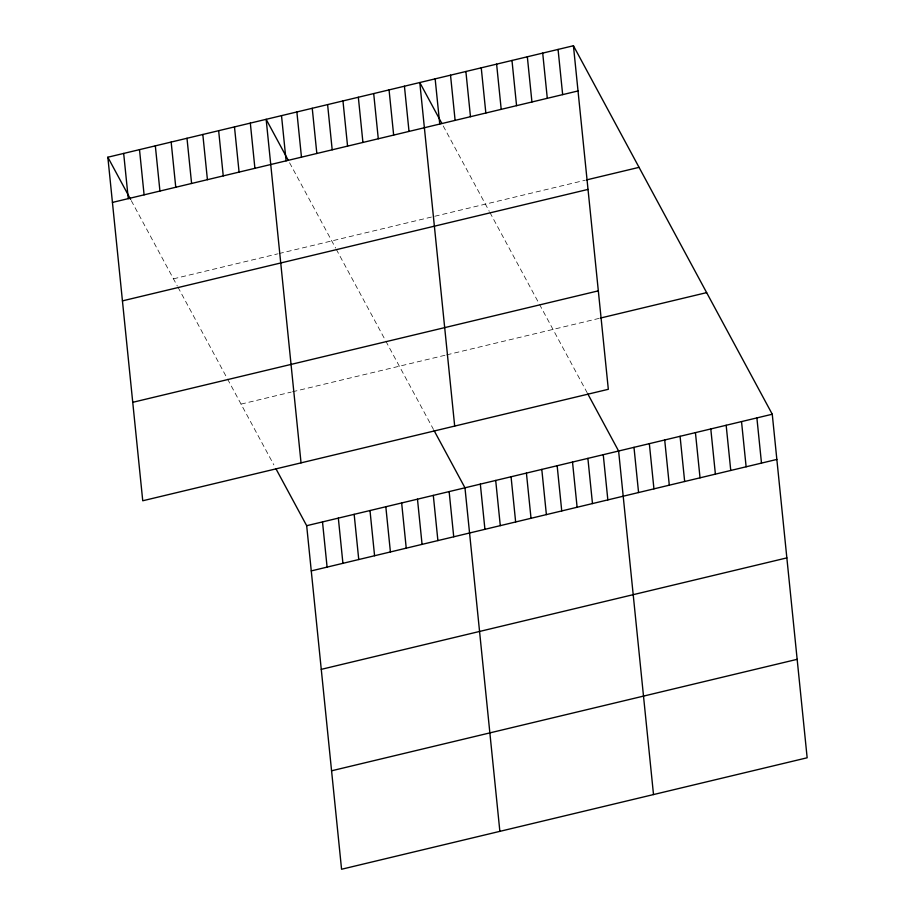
<?xml version="1.0" encoding="UTF-8"?>
<svg xmlns="http://www.w3.org/2000/svg" width="915" height="915" viewBox="0 0 915 915"><rect width="100%" height="100%" fill="white"/><g stroke="black" fill="none" stroke-linecap="round" stroke-linejoin="round"><path stroke-width="0.69" stroke-dasharray="4.58 3.43" d="M173.461 278.823L277.668 253.867M278.995 253.558L585.268 180.221M241.057 404.098L291.187 392.1M292.503 391.78L445.456 355.169M446.726 354.86L599.096 318.386M443.226 125.961L489.262 211.296M489.914 212.486L538.844 303.162M539.484 304.363L587.144 392.695M289.575 162.744L335.622 248.079M336.262 249.269L385.192 339.957M385.833 341.146L433.504 429.478M131.28 200.648L177.316 285.983M177.968 287.173L226.897 377.849M227.538 379.05L273.86 464.9"/><path stroke-width="1.37" d="M573.431 45.75L608.326 389.298L142.74 500.768L107.844 157.22L573.431 45.75L772.26 414.232L807.156 757.78L341.57 869.25L306.674 525.702L275.873 468.629M112.442 202.421L578.028 90.951M586.549 179.912L639.047 167.353M122.438 300.875L588.025 189.405M132.744 402.314L598.33 290.844M600.377 318.077L706.643 292.628M306.674 525.702L772.26 414.232M311.26 570.903L776.846 459.433M321.257 669.357L786.854 557.887M331.562 770.796L797.148 659.326M441.888 123.479L419.791 82.533L454.686 426.081M587.819 393.942L618.609 451.015L653.504 794.563M288.236 160.262L266.151 119.316L301.046 462.876M434.168 430.725L464.969 487.798L499.865 831.346M107.844 157.22L130.605 199.413M756.888 417.903L761.486 463.104M741.527 421.586L746.125 466.787M726.167 425.269L730.753 470.459M710.795 428.941L715.393 474.142M695.434 432.623L700.032 477.824M680.074 436.295L684.66 481.496M664.702 439.978L669.3 485.179M649.341 443.661L653.939 488.862M633.981 447.332L638.567 492.533M603.248 454.698L607.846 499.887M558.07 49.433L562.656 94.622M587.888 458.369L592.474 503.57M542.709 53.104L547.296 98.305M572.515 462.052L577.113 507.253M527.337 56.787L531.935 101.988M557.155 465.724L561.741 510.925M511.977 60.459L516.563 105.66M541.794 469.406L546.381 514.607M496.616 64.141L501.203 109.343M526.422 473.089L531.02 518.29M481.244 67.824L485.842 113.025M511.062 476.761L515.648 521.962M465.884 71.496L470.47 116.697M495.701 480.444L500.288 525.645M450.523 75.179L455.11 120.38M480.329 484.126L484.927 529.316M435.151 78.862L439.749 124.051M449.139 491.595L453.726 536.785M404.43 86.216L409.016 131.417M433.31 495.381L437.896 540.582M389.058 89.887L393.656 135.088M417.48 499.167L422.067 544.368M373.697 93.57L378.284 138.771M401.651 502.964L406.237 548.154M358.337 97.253L362.923 142.454M385.821 506.75L390.408 551.951M342.965 100.924L347.563 146.126M369.992 510.536L374.578 555.737M327.604 104.607L332.191 149.808M354.162 514.333L358.749 559.534M312.244 108.29L316.83 153.48M338.333 518.119L342.919 563.32M296.872 111.962L301.47 157.163M281.511 115.645L286.098 160.846M322.503 521.905L327.09 567.106M250.321 123.113L254.908 168.314M234.48 126.899L239.078 172.1M218.651 130.696L223.249 175.886M202.821 134.482L207.419 179.683M186.992 138.268L191.59 183.469M171.162 142.065L175.76 187.266M155.333 145.851L159.931 191.052M139.503 149.637L144.101 194.838M123.674 153.434L128.272 198.635"/></g></svg>
